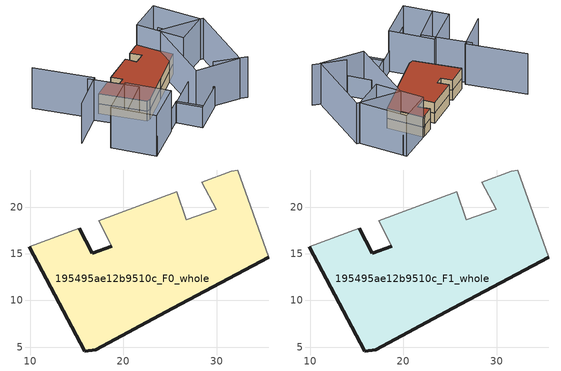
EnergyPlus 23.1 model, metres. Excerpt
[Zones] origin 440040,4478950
195495ae12b9510c_F0_whole
 floor ground (EU_floor_Construction): 32.3,24.01 35.6,14.62 25.33,9.14 17.04,4.72 15.85,4.58 9.91,15.79 15.24,17.77 16.67,15.05 18.78,15.81 17.36,18.55 25.71,21.66 26.74,18.67 29.95,19.81 28.43,22.67 31.59,23.84 z0
 wall outside (EU_wall_Construction): 18.78,15.81 16.67,15.05 15.24,17.77 / 9.91,15.79 15.85,4.58 17.04,4.72 25.33,9.14 35.6,14.62 z0:3
 wall adiabatic (EU_wall_Construction): 35.6,14.62 32.3,24.01 31.59,23.84 28.43,22.67 29.95,19.81 26.74,18.67 25.71,21.66 17.36,18.55 18.78,15.81 / 15.24,17.77 9.91,15.79 z0:3
195495ae12b9510c_F1_whole
 floor to 195495ae12b9510c_F0_whole (EU_floor_Construction): 32.3,24.01 35.6,14.62 25.33,9.14 17.04,4.72 15.85,4.58 9.91,15.79 15.24,17.77 16.67,15.05 18.78,15.81 17.36,18.55 25.71,21.66 26.74,18.67 29.95,19.81 28.43,22.67 31.59,23.84 z3
 wall outside (EU_wall_Construction): 18.78,15.81 16.67,15.05 15.24,17.77 / 9.91,15.79 15.85,4.58 17.04,4.72 25.33,9.14 35.6,14.62 z3:6
 wall adiabatic (EU_wall_Construction): 35.6,14.62 32.3,24.01 31.59,23.84 28.43,22.67 29.95,19.81 26.74,18.67 25.71,21.66 17.36,18.55 18.78,15.81 / 15.24,17.77 9.91,15.79 z3:6
 roof outside (EU_roof_Construction): 35.6,14.62 32.3,24.01 31.59,23.84 28.43,22.67 29.95,19.81 26.74,18.67 25.71,21.66 17.36,18.55 18.78,15.81 16.67,15.05 15.24,17.77 9.91,15.79 15.85,4.58 17.04,4.72 25.33,9.14 z6
shading: 33.41,-1.24 40.91,-5.88 / 6.36,15.97 12.58,4.25 / 12.58,4.25 2.98,-0.85 / 0.4,29.33 7.91,15.02 / 7.91,15.02 -2.54,9.54 / 16.77,-2.69 6.18,-7.78 / 6.18,-7.78 0.99,3.01 / 0.99,3.01 11.58,8.11 / 11.58,8.11 16.77,-2.69 / 45.75,14.06 38.98,-4.96 / 38.98,-4.96 27.59,-0.91 / 27.59,-0.91 34.36,18.11 / 34.36,18.11 45.75,14.06 / 36.18,11.53 32.3,24.01 / 32.3,24.01 41.21,26.77 / 41.21,26.77 45.08,14.3 / 45.08,14.3 36.18,11.53 z0:12; 6.53,-7.61 20.77,-0.63 / 20.77,-0.63 23.87,-6.95 / 43.76,17.72 41.51,25.79 / 20.26,-1.02 29.15,3.27 / 29.15,3.27 32.16,-2.97 / 32.16,-2.97 23.27,-7.26 / 23.27,-7.26 20.26,-1.02 z0:6
[Building]
EU S2 Campaign: North Axis=0; Terrain=City; Solar Distribution=FullExterior
[Site:Location]
Madrid: Latitude=40.5; Longitude=-3.5; Time Zone=1; Elevation=609
[SizingPeriod:WeatherFileDays]
AnnualSizingPeriod: Begin Month=1; Begin Day of Month=1; End Month=12; End Day of Month=31; Day of Week for Start Day=Monday; Use Weather File Daylight Saving Period=No; Use Weather File Rain and Snow Indicators=No
[MATERIAL]
EU_InternalMass_Material: Roughness=MediumRough; Thickness=0.1; Conductivity=1; Density=1800; Specific Heat=900; Thermal Absorptance=0.9; Solar Absorptance=0.7; Visible Absorptance=0.7
[MATERIAL:NOMASS] Roughness=MediumRough; Thermal Absorptance=0.9; Solar Absorptance=0.7; Visible Absorptance=0.7
Name | Thermal Resistance
EU_wall_NoMass | 0.609216
EU_roof_NoMass | 0.513268
EU_floor_NoMass | 0.568163
[CONSTRUCTION]
EU_wall_Construction: EU_wall_NoMass
EU_roof_Construction: EU_roof_NoMass
EU_floor_Construction: EU_floor_NoMass
EU_InternalMass_Construction: EU_InternalMass_Material
[ZONE] Type=1; Multiplier=1; Ceiling Height=autocalculate; Floor Area=autocalculate; Part of Total Floor Area=Yes
Name | Volume
195495ae12b9510c_F0_whole | 743.716
195495ae12b9510c_F1_whole | 743.717
[INTERNALMASS] Construction=EU_InternalMass_Construction; Surface Area=247.906
Name | Zone or ZoneList
195495ae12b9510c_F0_whole_EU_InternalMass | 195495ae12b9510c_F0_whole
195495ae12b9510c_F1_whole_EU_InternalMass | 195495ae12b9510c_F1_whole
[OTHEREQUIPMENT] Fuel Type=Electricity; Design Level Calculation Method=Watts/Area; Power per Zone Floor Area=1; Fraction Latent=0; Fraction Radiant=0; Fraction Lost=0; Carbon Dioxide Generation Rate=0; EndUse Subcategory=EU_Step8_InternalGains
Name | Zone or ZoneList or Space or SpaceList | Schedule
EU_Step8_InternalGain_195495ae12b9510c_F0_whole_f000 | 195495ae12b9510c_F0_whole | EU_Step8_GainSchedule_195495ae12b9510c_F0_whole_f000
EU_Step8_InternalGain_195495ae12b9510c_F1_whole_f000 | 195495ae12b9510c_F1_whole | EU_Step8_GainSchedule_195495ae12b9510c_F1_whole_f000
[ZONEVENTILATION:DESIGNFLOWRATE] Schedule=EU_AlwaysOn; Design Flow Rate Calculation Method=AirChanges/Hour; Air Changes per Hour=0.752966; Ventilation Type=Natural; Fan Pressure Rise=0; Fan Total Efficiency=1; Constant Term Coefficient=1; Temperature Term Coefficient=0; Velocity Term Coefficient=0; Velocity Squared Term Coefficient=0; Minimum Indoor Temperature=-100; Maximum Indoor Temperature=100; Delta Temperature=-100; Minimum Outdoor Temperature=-100; Maximum Outdoor Temperature=100; Maximum Wind Speed=40
Name | Zone or ZoneList or Space or SpaceList
EU_ConstantAir_195495ae12b9510c_F0_whole | 195495ae12b9510c_F0_whole
EU_ConstantAir_195495ae12b9510c_F1_whole | 195495ae12b9510c_F1_whole
[HVACTEMPLATE:THERMOSTAT] Constant Heating Setpoint=20; Constant Cooling Setpoint=50
EU_HeatOnly_195495ae12b9510c_F0_whole; EU_HeatOnly_195495ae12b9510c_F1_whole
[HVACTEMPLATE:ZONE:IDEALLOADSAIRSYSTEM] System Availability Schedule=EU_AlwaysOn; Maximum Heating Supply Air Temperature=50; Minimum Cooling Supply Air Temperature=13; Maximum Heating Supply Air Humidity Ratio=0.0156; Minimum Cooling Supply Air Humidity Ratio=0.0077; Heating Limit=NoLimit; Cooling Limit=NoLimit; Heating Availability Schedule=EU_AlwaysOn; Cooling Availability Schedule=EU_CoolingOff; Dehumidification Control Type=ConstantSensibleHeatRatio; Cooling Sensible Heat Ratio=0.7; Dehumidification Setpoint=60; Humidification Control Type=None; Humidification Setpoint=30; Outdoor Air Method=None; Outdoor Air Flow Rate per Person=0.00944; Outdoor Air Flow Rate per Zone Floor Area=0; Outdoor Air Flow Rate per Zone=0; Demand Controlled Ventilation Type=None; Outdoor Air Economizer Type=NoEconomizer; Heat Recovery Type=None; Sensible Heat Recovery Effectiveness=0.7; Latent Heat Recovery Effectiveness=0.65
Name | Template Thermostat
195495ae12b9510c_F0_whole | EU_HeatOnly_195495ae12b9510c_F0_whole
195495ae12b9510c_F1_whole | EU_HeatOnly_195495ae12b9510c_F1_whole
[SIZING:ZONE] Zone Cooling Design Supply Air Temperature Input Method=SupplyAirTemperature; Zone Cooling Design Supply Air Temperature=13; Zone Heating Design Supply Air Temperature Input Method=SupplyAirTemperature; Zone Heating Design Supply Air Temperature=50; Zone Cooling Design Supply Air Humidity Ratio=0.008; Zone Heating Design Supply Air Humidity Ratio=0.008; Cooling Design Air Flow Method=DesignDay; Cooling Design Air Flow Rate=0; Cooling Minimum Air Flow per Zone Floor Area=0.000762; Cooling Minimum Air Flow=0; Cooling Minimum Air Flow Fraction=0.2; Heating Design Air Flow Method=DesignDay; Heating Design Air Flow Rate=0; Heating Maximum Air Flow per Zone Floor Area=0.002032; Heating Maximum Air Flow=0.141576; Heating Maximum Air Flow Fraction=0.3; Account for Dedicated Outdoor Air System=No; Dedicated Outdoor Air System Control Strategy=NeutralSupplyAir; Dedicated Outdoor Air Low Setpoint Temperature for Design=autosize; Dedicated Outdoor Air High Setpoint Temperature for Design=autosize; Zone Load Sizing Method=Sensible Load Only No Latent Load; Zone Latent Cooling Design Supply Air Humidity Ratio Input Method=HumidityRatioDifference; Zone Cooling Design Supply Air Humidity Ratio Difference=0.005; Zone Latent Heating Design Supply Air Humidity Ratio Input Method=HumidityRatioDifference; Zone Humidification Design Supply Air Humidity Ratio Difference=0.005
195495ae12b9510c_F0_whole; 195495ae12b9510c_F1_whole
[SCHEDULE:CONSTANT]
Name | Hourly Value
EU_AlwaysOn | 1
EU_CoolingOff | 0
[SCHEDULE:FILE] Column Number=1; Rows to Skip at Top=0; Number of Hours of Data=8760; Column Separator=Comma; Interpolate to Timestep=No; Minutes per Item=60; Adjust Schedule for Daylight Savings=Yes
Name | File
EU_Step8_GainSchedule_195495ae12b9510c_F0_whole_f000 | ../../schedules/195495ae12b9510c/195495ae12b9510c_F0_whole_f000_gain.csv
EU_Step8_GainSchedule_195495ae12b9510c_F1_whole_f000 | ../../schedules/195495ae12b9510c/195495ae12b9510c_F1_whole_f000_gain.csv
